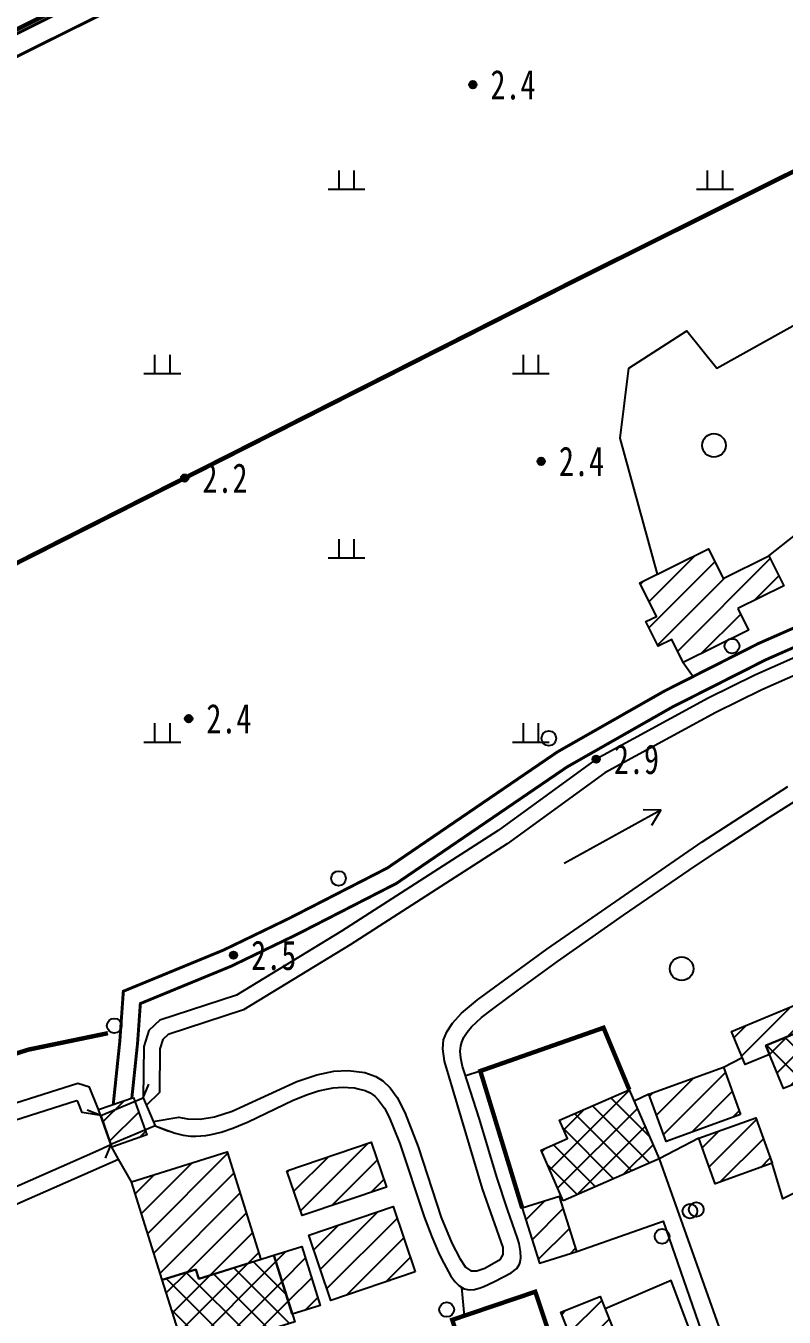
# Model space of a CAD drawing. Header units: metres. Extents: x 494039 to 619385, y 3351420 to 3402703.
# Drawn here: x 590716.4 to 590819.3, y 3392618.1 to 3392793.3 of the extents above; entities that cross this region are included whole.
import ezdxf
from ezdxf.enums import TextEntityAlignment as Align

# ---------------------------------------------------------------- set-up
doc = ezdxf.new("R2010")
doc.units = ezdxf.units.M
for name, pattern in [('2180', [0]), ('2430', [0]), ('2450', [0]), ('4410a', [0]), ('8521', [0]), ('9610', [0])]:
    doc.linetypes.add(name, pattern=pattern)
for name, color, linetype in [('210100', 130, 'Continuous'), ('220200', 130, 'Continuous'), ('220900', 130, '2180'), ('261301', 141, 'Continuous'), ('310300', 8, 'Continuous'), ('310500', 8, 'Continuous'), ('380201', 8, '2430'), ('380202', 8, '2450'), ('420500', 8, 'Continuous'), ('440100', 8, 'Continuous'), ('510301', 8, 'Continuous'), ('720100', 8, 'Continuous'), ('760201', 8, '8521'), ('810100', 8, '9610'), ('810302', 8, 'Continuous'), ('810501', 8, 'Continuous')]:
    doc.layers.add(name, color=color, linetype=linetype)
pattern_1 = [(45, (0, 0), (-1.767766953, 1.767766953), []), (135, (0, 0), (-1.767766953, -1.767766953), [])]
pattern_2 = [(45, (0, 0), (-1.767766953, 1.767766953), [])]

# ---------------------------------------------------------------- blocks, each defined once
blk = doc.blocks.new('gc170')
at = {"linetype": 'Continuous'}
blk.add_circle((0, 0), 0.5, dxfattribs=at)
blk = doc.blocks.new('gu')
at = {"flags": 128}
for points in [[(3.75, 0), (-3.75, 0)], [(2.711, -0.6), (3.75, 0), (3.75, 0), (2.711, 0.6)]]:
    blk.add_lwpolyline(points, dxfattribs=at)
blk = doc.blocks.new('p_point')
for radius in [0.25, 0.2, 0.15, 0.1, 0.05]:
    blk.add_circle((0, 0), radius)
blk.add_point((0, 0))
blk = doc.blocks.new('v1')
blk.add_circle((0, 0), 0.8)
blk = doc.blocks.new('vm')
at = {"linetype": 'Continuous'}
for p, q in [((-0.5, 0), (-0.5, 1.3)), ((0.5, 1.3), (0.5, 0)), ((1.25, 0), (-1.25, 0))]:
    blk.add_line(p, q, dxfattribs=at)
blk = doc.blocks.new('1-3&1-4')
at = {"layer": '310300', "linetype": 'Continuous'}
h = blk.add_hatch(dxfattribs=at)
h.set_pattern_fill('ANSI31', color=8, scale=20, style=0)
h.set_pattern_definition(pattern_2)
h.paths.add_polyline_path([(590813.0585, 3392714.2169), (590814.5106, 3392711.2855), (590805.6491, 3392706.8957), (590804.0987, 3392710.0254), (590802.2183, 3392709.0939), (590800.5663, 3392712.4288), (590801.9925, 3392713.1353), (590799.7402, 3392717.6819), (590809.056, 3392722.2966), (590811.0476, 3392718.2762), (590817.2732, 3392721.3601), (590819.284, 3392717.3008)])
h = blk.add_hatch(dxfattribs=at)
h.set_pattern_fill('ANSI31', color=8, scale=20, style=0)
h.set_pattern_definition(pattern_2)
h.paths.add_polyline_path([(590817.3428, 3392653.6934), (590814.0248, 3392652.3276), (590812.171, 3392656.831), (590821.3427, 3392660.6064), (590822.6947, 3392657.3219), (590816.841, 3392654.9123)])
h = blk.add_hatch(dxfattribs=at)
h.set_pattern_fill('ANSI31', color=8, scale=20, style=0)
h.set_pattern_definition(pattern_2)
h.paths.add_polyline_path([(590813.4255, 3392645.5843), (590803.3129, 3392641.8912), (590800.9718, 3392648.3018), (590811.0844, 3392651.9949)])
h = blk.add_hatch(dxfattribs=at)
h.set_pattern_fill('ANSI31', color=8, scale=20, style=0)
h.set_pattern_definition(pattern_2)
h.paths.add_polyline_path([(590731.0415, 3392647.8883), (590732.82, 3392642.7988), (590728.066, 3392641.1375), (590726.2875, 3392646.227)])
h = blk.add_hatch(dxfattribs=at)
h.set_pattern_fill('ANSI31', color=8, scale=20, style=0)
h.set_pattern_definition(pattern_2)
h.paths.add_polyline_path([(590817.7032, 3392638.9423), (590809.9514, 3392636.1696), (590807.7469, 3392642.3328), (590815.4987, 3392645.1055)])
h = blk.add_hatch(dxfattribs=at)
h.set_pattern_fill('ANSI31', color=8, scale=20, style=0)
h.set_pattern_definition(pattern_2)
h.paths.add_polyline_path([(590751.8593, 3392637.94), (590763.3029, 3392641.8199), (590765.3701, 3392635.7228), (590753.9265, 3392631.8428)])
h = blk.add_hatch(dxfattribs=at)
h.set_pattern_fill('ANSI31', color=8, scale=20, style=0)
h.set_pattern_definition(pattern_2)
h.paths.add_polyline_path([(590734.928, 3392623.1277), (590730.7667, 3392636.4287), (590743.731, 3392640.4846), (590748.2937, 3392625.9003), (590739.8747, 3392623.2664), (590739.4732, 3392624.5497)])
h = blk.add_hatch(dxfattribs=at)
h.set_pattern_fill('ANSI31', color=8, scale=20, style=0)
h.set_pattern_definition(pattern_2)
h.paths.add_polyline_path([(590769.2703, 3392624.2195), (590757.8267, 3392620.3396), (590754.8223, 3392629.2007), (590766.2659, 3392633.0807)])
h = blk.add_hatch(dxfattribs=at)
h.set_pattern_fill('ANSI31', color=8, scale=20, style=0)
h.set_pattern_definition(pattern_2)
h.paths.add_polyline_path([(590783.7879, 3392632.8536), (590786.1226, 3392625.3815), (590791.1749, 3392626.9601), (590788.8402, 3392634.4323)])
h = blk.add_hatch(dxfattribs=at)
h.set_pattern_fill('ANSI31', color=8, scale=20, style=0)
h.set_pattern_definition(pattern_2)
h.paths.add_polyline_path([(590752.5743, 3392618.4775), (590750.0775, 3392626.4584), (590753.8849, 3392627.6496), (590756.3818, 3392619.6687)])
h = blk.add_hatch(dxfattribs=at)
h.set_pattern_fill('ANSI31', color=8, scale=20, style=0)
h.set_pattern_definition(pattern_2)
h.paths.add_polyline_path([(590793.1782, 3392608.3326), (590789.0217, 3392618.7557), (590794.3517, 3392620.8812), (590798.4196, 3392610.6803)])
at = {"layer": '310500', "linetype": 'Continuous'}
h = blk.add_hatch(dxfattribs=at)
h.set_pattern_fill('ANSI37', color=8, scale=20, style=0)
h.set_pattern_definition(pattern_1)
h.paths.add_polyline_path([(590823.0389, 3392648.7448), (590822.3672, 3392650.3767), (590819.2382, 3392649.0887), (590816.841, 3392654.9123), (590822.6947, 3392657.3219), (590821.3427, 3392660.6064), (590828.3175, 3392663.4774), (590829.6084, 3392660.3414), (590831.8803, 3392661.2766), (590835.0104, 3392653.6726)])
h = blk.add_hatch(dxfattribs=at)
h.set_pattern_fill('ANSI37', color=8, scale=20, style=0)
h.set_pattern_definition(pattern_1)
h.paths.add_polyline_path([(590789.3327, 3392633.8661), (590786.3479, 3392640.7417), (590789.9307, 3392642.297), (590788.8409, 3392644.8073), (590798.3186, 3392648.9217), (590802.3931, 3392639.5358)])
h = blk.add_hatch(dxfattribs=at)
h.set_pattern_fill('ANSI37', color=8, scale=20, style=0)
h.set_pattern_definition(pattern_1)
h.paths.add_polyline_path([(590738.1562, 3392612.809), (590734.928, 3392623.1277), (590739.4732, 3392624.5497), (590739.8747, 3392623.2664), (590750.0775, 3392626.4584), (590752.9042, 3392617.423)])
at = {"layer": '210100', "color": 141, "linetype": 'Continuous', "flags": 128}
for points in [[(590726.5731, 3392645.4097), (590724.081, 3392645.8206), (590723.4766, 3392647.3352), (590723.3115, 3392647.4035), (590700.1126, 3392640.0531), (590694.5865, 3392641.3639), (590686.5636, 3392688.6219), (590684.1559, 3392715.4496), (590685.7773, 3392724.524), (590686.2505, 3392730.6744), (590687.6422, 3392751.9865), (590691.5118, 3392772.0914), (590692.9576, 3392777.9734), (590693.8399, 3392781.4276), (590695.2563, 3392786.5918), (590696.9041, 3392791.9632), (590698.9779, 3392798.3327)], [(590733.6989, 3392644.625), (590737.1787, 3392645.2216), (590738.3684, 3392644.9888), (590740.0866, 3392644.9319), (590742.0271, 3392645.2546), (590744.4005, 3392646.0372), (590753.1903, 3392650.0372), (590755.9172, 3392650.967), (590758.2363, 3392651.4396), (590760.1429, 3392651.5388), (590762.4116, 3392651.2402), (590763.9353, 3392650.6978), (590764.8663, 3392650.1388), (590765.8673, 3392649.2028), (590766.8216, 3392647.8709), (590767.8566, 3392645.8363), (590769.6416, 3392641.1577), (590772.7751, 3392631.6093), (590774.2471, 3392628.1032), (590775.3245, 3392626.0177), (590776.1054, 3392624.8617), (590776.8141, 3392624.3677), (590777.6139, 3392624.3359), (590778.6979, 3392624.7072), (590780.8225, 3392625.9312), (590781.1869, 3392626.5853), (590781.1953, 3392627.5218), (590778.4124, 3392635.4955), (590773.2168, 3392652.7958), (590772.9994, 3392654.4944), (590773.1185, 3392655.6762), (590773.5373, 3392656.7966), (590774.3065, 3392657.9717), (590775.5579, 3392659.3096), (590777.7235, 3392661.114), (590787.1445, 3392668.0114), (590808.2149, 3392682.555), (590819.8401, 3392690.0802)], [(590839.137, 3392713.265), (590816.292, 3392703.1868), (590810.049, 3392700.1162), (590795.0045, 3392691.8951), (590781.744, 3392682.2898), (590760.4117, 3392668.5824), (590745.9492, 3392659.7466), (590735.7344, 3392656.4355), (590735.022, 3392655.7603), (590734.6075, 3392654.4575), (590734.547, 3392648.5471), (590732.7755, 3392646.8123)], [(590618.3398, 3392559.4618), (590623.363, 3392560.6307), (590623.7945, 3392561.1794), (590624.5155, 3392564.3241), (590642.1505, 3392568.5489), (590643.3028, 3392568.0182), (590655.0966, 3392571.8572), (590657.2119, 3392571.5953), (590669.6418, 3392574.1942), (590670.1066, 3392577.7039), (590688.7017, 3392582.5517), (590690.0771, 3392583.6506), (590690.5806, 3392584.507), (590704.894, 3392629.7269), (590706.6485, 3392632.1012), (590725.8771, 3392640.5316), (590727.939, 3392641.501)]]:
    blk.add_lwpolyline(points, dxfattribs=at)
at = {"layer": '220200', "color": 141, "linetype": 'Continuous', "const_width": 0.6, "flags": 128}
for points in [[(590903.4654, 3392886.8967), (590816.9743, 3392843.3936), (590751.7405, 3392811.1393), (590702.8762, 3392786.5988), (590701.7737, 3392784.8785), (590699.2169, 3392773.7117), (590696.9532, 3392757.9326), (590694.3396, 3392743.2619), (590694.2947, 3392730.1705), (590692.4752, 3392712.2012), (590695.6631, 3392682.4516), (590699.0636, 3392663.5996), (590702.1283, 3392650.6841), (590703.5618, 3392650.0234), (590716.6683, 3392654.3424), (590727.5575, 3392656.5945)], [(590692.8124, 3392709.0537), (590790.4736, 3392758.4744), (590867.4617, 3392796.8786), (590925.8018, 3392825.6804)]]:
    blk.add_lwpolyline(points, dxfattribs=at)
at = {"layer": '220900', "color": 141, "linetype": 'Continuous'}
for p, q in [((590732.3397, 3392647.8443), (590733.0925, 3392649.6972)), ((590732.3397, 3392647.8443), (590733.947, 3392644.0375)), ((590726.5731, 3392645.4097), (590724.7202, 3392646.1625)), ((590726.5731, 3392645.4097), (590727.939, 3392641.501)), ((590733.947, 3392644.0375), (590735.7999, 3392643.2847)), ((590727.939, 3392641.501), (590727.1862, 3392639.6481))]:
    blk.add_line(p, q, dxfattribs=at)
at = {"layer": '220900', "color": 141, "linetype": '2180', "flags": 128}
for points in [[(590726.5731, 3392645.4097), (590732.3397, 3392647.8443)], [(590733.947, 3392644.0375), (590727.939, 3392641.501)]]:
    blk.add_lwpolyline(points, dxfattribs=at)
at = {"layer": '310300', "color": 8, "linetype": 'Continuous', "flags": 128}
for points in [[(590813.0585, 3392714.2169), (590814.5106, 3392711.2855), (590805.6491, 3392706.8957), (590804.0987, 3392710.0254), (590802.2183, 3392709.0939), (590800.5663, 3392712.4288), (590801.9925, 3392713.1353), (590799.7402, 3392717.6819), (590809.056, 3392722.2966), (590811.0476, 3392718.2762), (590817.2732, 3392721.3601), (590819.284, 3392717.3008)], [(590751.8593, 3392637.94), (590763.3029, 3392641.8199), (590765.3701, 3392635.7228), (590753.9265, 3392631.8428)], [(590734.928, 3392623.1277), (590730.7667, 3392636.4287), (590743.731, 3392640.4846), (590748.2937, 3392625.9003), (590739.8747, 3392623.2664), (590739.4732, 3392624.5497)], [(590769.2703, 3392624.2195), (590757.8267, 3392620.3396), (590754.8223, 3392629.2007), (590766.2659, 3392633.0807)], [(590783.7879, 3392632.8536), (590786.1226, 3392625.3815), (590791.1749, 3392626.9601), (590788.8402, 3392634.4323)], [(590752.5743, 3392618.4775), (590750.0775, 3392626.4584), (590753.8849, 3392627.6496), (590756.3818, 3392619.6687)]]:
    blk.add_lwpolyline(points, close=True, dxfattribs=at)
for points, elevation in [([(590817.3428, 3392653.6934), (590814.0248, 3392652.3276), (590812.171, 3392656.831), (590821.3427, 3392660.6064), (590822.6947, 3392657.3219), (590816.841, 3392654.9123)], 6.1405), ([(590813.4255, 3392645.5843), (590803.3129, 3392641.8912), (590800.9718, 3392648.3018), (590811.0844, 3392651.9949)], 6.176), ([(590731.0415, 3392647.8883), (590732.82, 3392642.7988), (590728.066, 3392641.1375), (590726.2875, 3392646.227)], 7.5325), ([(590817.7032, 3392638.9423), (590809.9514, 3392636.1696), (590807.7469, 3392642.3328), (590815.4987, 3392645.1055)], 6.176), ([(590793.1782, 3392608.3326), (590789.0217, 3392618.7557), (590794.3517, 3392620.8812), (590798.4196, 3392610.6803)], 6.7173)]:
    blk.add_lwpolyline(points, close=True, dxfattribs=dict(at, elevation=elevation))
at = {"layer": '310500', "color": 8, "linetype": 'Continuous', "flags": 128}
for points in [[(590823.0389, 3392648.7448), (590822.3672, 3392650.3767), (590819.2382, 3392649.0887), (590816.841, 3392654.9123), (590822.6947, 3392657.3219), (590821.3427, 3392660.6064), (590828.3175, 3392663.4774), (590829.6084, 3392660.3414), (590831.8803, 3392661.2766), (590835.0104, 3392653.6726)], [(590738.1562, 3392612.809), (590734.928, 3392623.1277), (590739.4732, 3392624.5497), (590739.8747, 3392623.2664), (590750.0775, 3392626.4584), (590752.9042, 3392617.423)]]:
    blk.add_lwpolyline(points, close=True, dxfattribs=at)
at = {"layer": '310500', "color": 8, "linetype": 'Continuous', "elevation": 11.4095, "flags": 128}
blk.add_lwpolyline([(590789.3327, 3392633.8661), (590786.3479, 3392640.7417), (590789.9307, 3392642.297), (590788.8409, 3392644.8073), (590798.3186, 3392648.9217), (590802.3931, 3392639.5358)], close=True, dxfattribs=at)
at = {"layer": '380201', "color": 8, "linetype": '2430', "const_width": 0.6, "flags": 128}
for points in [[(590798.3186, 3392648.9217), (590794.8203, 3392657.3288), (590778.0993, 3392651.4625), (590783.7879, 3392632.8536)], [(590790.3763, 3392607.0776), (590785.5533, 3392621.5147), (590774.2882, 3392617.703), (590776.6846, 3392610.4215)]]:
    blk.add_lwpolyline(points, dxfattribs=at)
at = {"layer": '380202', "color": 8, "linetype": '2450', "flags": 128}
blk.add_lwpolyline([(590806.7491, 3392615.6582), (590804.0154, 3392623.0424), (590795.03, 3392619.1802)], dxfattribs=at)
at = {"layer": '420500', "color": 8, "linetype": 'Continuous', "const_width": 0.4, "flags": 128}
for points in [[(590728.2776, 3392646.9225), (590729.171, 3392655.4901), (590729.6499, 3392662.2816), (590743.2698, 3392667.883), (590752.1746, 3392672.1847), (590765.4736, 3392679.0033), (590788.5792, 3392694.7651), (590803.0122, 3392702.9752), (590815.8438, 3392709.4636), (590836.7887, 3392718.6674), (590850.654, 3392727.1684), (590855.8686, 3392729.6334), (590862.5701, 3392731.8371), (590877.0847, 3392739.1831), (590885.912, 3392743.4734), (590898.4426, 3392748.5836), (590908.4984, 3392753.2959), (590922.8411, 3392760.4356), (590933.4163, 3392767.1623), (590950.6194, 3392779.6018), (590951.822, 3392780.9337), (590952.4304, 3392781.8746)], [(590730.8036, 3392647.8052), (590731.583, 3392655.2793), (590731.9591, 3392660.6137), (590744.2576, 3392665.6716), (590753.2535, 3392670.0174), (590766.7128, 3392676.9182), (590789.8619, 3392692.7096), (590804.1575, 3392700.8417), (590816.8777, 3392707.2737), (590837.9135, 3392716.5174)]]:
    blk.add_lwpolyline(points, dxfattribs=at)
at = {"layer": '440100', "color": 8, "linetype": '4410a', "const_width": 0.4, "flags": 128}
blk.add_lwpolyline([(590703.8228, 3392786.5293), (590902.9391, 3392885.7526)], dxfattribs=at)
at = {"layer": '440100', "color": 8, "linetype": 'Continuous', "const_width": 0.4, "flags": 128}
blk.add_lwpolyline([(590705.0627, 3392784.0413), (590904.1789, 3392883.2645)], dxfattribs=at)
at = {"layer": '760201', "color": 8, "linetype": '8521', "flags": 128}
for points in [[(590726.2875, 3392646.227), (590725.0778, 3392649.2587), (590723.4819, 3392649.7653), (590700.0282, 3392642.3341), (590696.5116, 3392643.1683), (590688.747, 3392688.9048), (590686.3735, 3392715.3527), (590687.9624, 3392724.2455), (590688.445, 3392730.5183), (590689.8285, 3392751.7058), (590693.6578, 3392771.6011), (590695.097, 3392777.4496), (590695.9747, 3392780.8841), (590697.3824, 3392786.0192), (590699.033, 3392791.407), (590701.1301, 3392797.8529), (590702.3898, 3392802.0351), (590703.1735, 3392805.0956), (590703.718, 3392807.7942), (590703.9594, 3392809.3793), (590704.266, 3392812.2529), (590704.4661, 3392815.7967), (590704.529, 3392820.0256), (590704.3559, 3392831.9545), (590704.3751, 3392833.7214), (590704.5006, 3392836.7874), (590704.736, 3392839.3761), (590704.9106, 3392840.6522), (590705.3046, 3392842.7456), (590705.7291, 3392844.3843), (590706.1219, 3392845.5885), (590706.5898, 3392846.7819), (590707.3161, 3392848.3375), (590708.1456, 3392849.8555), (590709.5543, 3392852.0674), (590710.3222, 3392853.1457), (590711.9647, 3392855.2493), (590712.8324, 3392856.275), (590714.6454, 3392858.2733), (590717.5226, 3392861.1305), (590719.9513, 3392863.2993), (590721.2507, 3392864.3801), (590723.898, 3392866.4485), (590728.4202, 3392869.6873), (590734.4352, 3392873.646), (590742.4328, 3392878.6027), (590759.6303, 3392888.9616), (590769.2436, 3392894.8608), (590781.7405, 3392902.8769), (590803.4722, 3392917.113), (590807.359, 3392919.6459)], [(590733.947, 3392644.0375), (590736.0322, 3392643.2347), (590736.7008, 3392643.0257), (590737.7898, 3392642.7759), (590738.8074, 3392642.6433), (590739.4906, 3392642.6175), (590740.8604, 3392642.718), (590741.5465, 3392642.8342), (590742.9196, 3392643.1757), (590744.5211, 3392643.7214), (590746.5744, 3392644.585), (590752.7199, 3392647.5), (590754.6437, 3392648.2756), (590756.1534, 3392648.7597), (590757.4635, 3392649.0626), (590758.1261, 3392649.1669), (590759.4698, 3392649.2637), (590760.1526, 3392649.2485), (590761.0213, 3392649.1602), (590761.5294, 3392649.0675), (590762.4495, 3392648.7998), (590763.1301, 3392648.485), (590763.4702, 3392648.272), (590763.7655, 3392648.0459), (590764.299, 3392647.523), (590765.0801, 3392646.4309), (590765.6766, 3392645.2891), (590766.2465, 3392643.981), (590767.1571, 3392641.6344), (590770.4726, 3392631.6813), (590771.4966, 3392628.9683), (590772.5349, 3392626.5971), (590773.1319, 3392625.3891), (590774.1175, 3392623.6468), (590774.678, 3392622.8812), (590775.1797, 3392622.3671), (590775.6628, 3392622.0269), (590775.9189, 3392621.9068), (590776.5806, 3392621.7681), (590777.3114, 3392621.8215), (590778.0831, 3392622.0292), (590778.5808, 3392622.2183), (590780.0098, 3392622.8934), (590782.2668, 3392624.0723), (590783.0378, 3392624.6763), (590783.4153, 3392625.244), (590783.5133, 3392625.5164), (590783.6112, 3392626.1093), (590783.5707, 3392626.9816), (590783.3485, 3392628.0428), (590783.1289, 3392628.7791), (590781.765, 3392632.6654), (590780.3522, 3392637.0513), (590778.0002, 3392644.9175), (590775.907, 3392651.3806), (590775.6979, 3392652.0878), (590775.4568, 3392653.1847), (590775.3785, 3392654.1503), (590775.4478, 3392654.8895), (590775.574, 3392655.3696), (590775.8755, 3392656.059), (590776.2926, 3392656.7155), (590776.8986, 3392657.4456), (590778.2661, 3392658.7188), (590779.9123, 3392660.005), (590783.078, 3392662.3567), (590788.5824, 3392666.3229), (590797.5232, 3392672.5904), (590806.4333, 3392678.705), (590810.442, 3392681.3929), (590817.3069, 3392685.8635), (590823.4563, 3392689.7464), (590828.0158, 3392692.5214), (590830.5275, 3392693.989), (590833.9046, 3392695.8751), (590839.5898, 3392698.905), (590849.9011, 3392704.2025), (590877.4584, 3392718.1995), (590884.2948, 3392721.7935), (590888.5039, 3392724.112), (590894.2201, 3392727.4397), (590898.2721, 3392729.8725), (590928.1035, 3392748.1504), (590959.1259, 3392766.1046), (590960.6912, 3392767.7343), (590961.0199, 3392769.1195), (590958.2911, 3392773.1524), (590955.9532, 3392774.7571), (590954.032, 3392774.7938), (590950.3492, 3392773.0735), (590926.6719, 3392758.8238), (590891.5743, 3392740.846), (590865.2464, 3392728.067), (590859.1814, 3392726.4225), (590854.3893, 3392724.2613), (590838.1565, 3392715.237), (590815.3622, 3392705.1811), (590809.0355, 3392702.0694), (590793.827, 3392693.7587), (590780.5031, 3392684.1074), (590759.2434, 3392670.4467), (590745.0238, 3392661.7593), (590734.5824, 3392658.3747), (590733.0974, 3392656.9673), (590732.411, 3392654.81), (590732.3397, 3392647.8443)], [(590618.956, 3392557.3464), (590625.0021, 3392558.7533), (590625.6943, 3392559.6209), (590626.3549, 3392562.5025), (590641.9222, 3392566.232), (590643.1648, 3392565.6597), (590655.3121, 3392569.6138), (590657.3044, 3392569.3671), (590671.6181, 3392572.3599), (590672.0933, 3392575.9483), (590689.7095, 3392580.5409), (590691.7677, 3392582.1854), (590692.6031, 3392583.6062), (590706.881, 3392628.7139), (590708.0692, 3392630.322), (590729.0056, 3392639.5011), (590728.066, 3392641.1375)]]:
    blk.add_lwpolyline(points, dxfattribs=at)
at = {"layer": '810100', "color": 8, "linetype": '9610', "flags": 128}
for points, elevation in [([(590802.1468, 3392718.874), (590797.0648, 3392737.3182), (590798.2724, 3392746.8054), (590806.1241, 3392751.9009), (590810.1896, 3392746.84), (590822.4342, 3392753.6258), (590824.234, 3392751.3346)], 3.4107), ([(590817.2732, 3392721.3601), (590820.931, 3392724.2542)], 3.8377), ([(590805.6491, 3392706.8957), (590806.9757, 3392704.9794)], 3.4819), ([(590811.0844, 3392651.9949), (590813.6351, 3392653.2742)], 3.8238), ([(590778.0993, 3392651.4625), (590776.124, 3392650.8088)], 3.8238), ([(590800.9718, 3392648.3018), (590798.9926, 3392647.3692)], 3.8238), ([(590807.7469, 3392642.3328), (590802.3931, 3392639.5358)], 3.7265), ([(590802.3931, 3392639.5358), (590815.789, 3392601.7319), (590818.0902, 3392599.3743)], 3.5634), ([(590775.9573, 3392618.2678), (590775.5851, 3392622.1088)], 3.7138)]:
    blk.add_lwpolyline(points, dxfattribs=dict(at, elevation=elevation))
for points in [[(590730.7667, 3392636.4287), (590729.0056, 3392639.5011)], [(590837.5877, 3392610.1019), (590837.6293, 3392613.8972), (590836.9602, 3392616.4755), (590825.6762, 3392637.4383), (590819.1476, 3392634.1035), (590817.7032, 3392638.9423)], [(590791.1749, 3392626.9601), (590802.9158, 3392631.0833), (590813.5911, 3392600.2825), (590813.3333, 3392599.6318)]]:
    blk.add_lwpolyline(points, dxfattribs=at)
at = {"layer": '261301', "color": 141, "linetype": 'Continuous', "xscale": 2, "yscale": 2, "rotation": 28.92863907615526}
blk.add_blockref('gu', (590796.0401, 3392683.2446, 1.2), dxfattribs=at)
at = {"layer": '510301', "color": 8, "linetype": 'Continuous', "xscale": 2, "yscale": 2}
for p in [(590812.2538, 3392709.1187, 3.2482), (590787.3935, 3392696.5949, 3.6189), (590758.855, 3392677.5893, 3.5151), (590728.4181, 3392657.599, 3.3668), (590806.5499, 3392632.4533, 3.6336), (590807.4094, 3392632.6763, 3.6336), (590802.7646, 3392629.0345, 3.6447), (590773.5313, 3392619.1006, 4.0644)]:
    blk.add_blockref('gc170', p, dxfattribs=at)
at = {"layer": '720100', "color": 8, "linetype": 'Continuous', "xscale": 2, "yscale": 2, "zscale": 2}
for p in [(590777.0715, 3392785.2804, 2.3516), (590786.3661, 3392734.1808, 2.3775), (590737.9781, 3392731.9095, 2.184), (590738.5166, 3392699.2655, 2.3629), (590793.827, 3392693.7587, 2.9457), (590744.6016, 3392667.1659, 2.5316)]:
    blk.add_blockref('p_point', p, dxfattribs=at)
at = {"layer": '810302', "color": 8, "linetype": 'Continuous', "xscale": 2, "yscale": 2}
for p in [(590759.9457, 3392771.0365), (590809.9457, 3392771.0365), (590734.9457, 3392746.0365), (590784.9457, 3392746.0365), (590759.9457, 3392721.0365), (590734.9457, 3392696.0365), (590784.9457, 3392696.0365)]:
    blk.add_blockref('vm', p, dxfattribs=at)
at = {"layer": '810501', "color": 8, "linetype": 'Continuous', "xscale": 2, "yscale": 2}
for p in [(590809.806, 3392736.3485, 2.7974), (590805.4209, 3392665.3452, 3.5091)]:
    blk.add_blockref('v1', p, dxfattribs=at)
at = {"layer": '720100', "color": 8, "width": 0.75}
for s, p in [('2.4', (590779.4715, 3392785.2804, 2.3516)), ('2.4', (590788.7661, 3392734.1808, 2.3775)), ('2.2', (590740.3781, 3392731.9095, 2.184)), ('2.4', (590740.9166, 3392699.2655, 2.3629)), ('2.9', (590796.227, 3392693.7587, 2.9457)), ('2.5', (590747.0016, 3392667.1659, 2.5316))]:
    blk.add_text(s, height=4, dxfattribs=at).set_placement(p, align=Align.MIDDLE_LEFT)

msp = doc.modelspace()

# ---------------------------------------------------------------- block references
msp.add_blockref('1-3&1-4', (0, 0))

doc.saveas('drawing.dxf')
